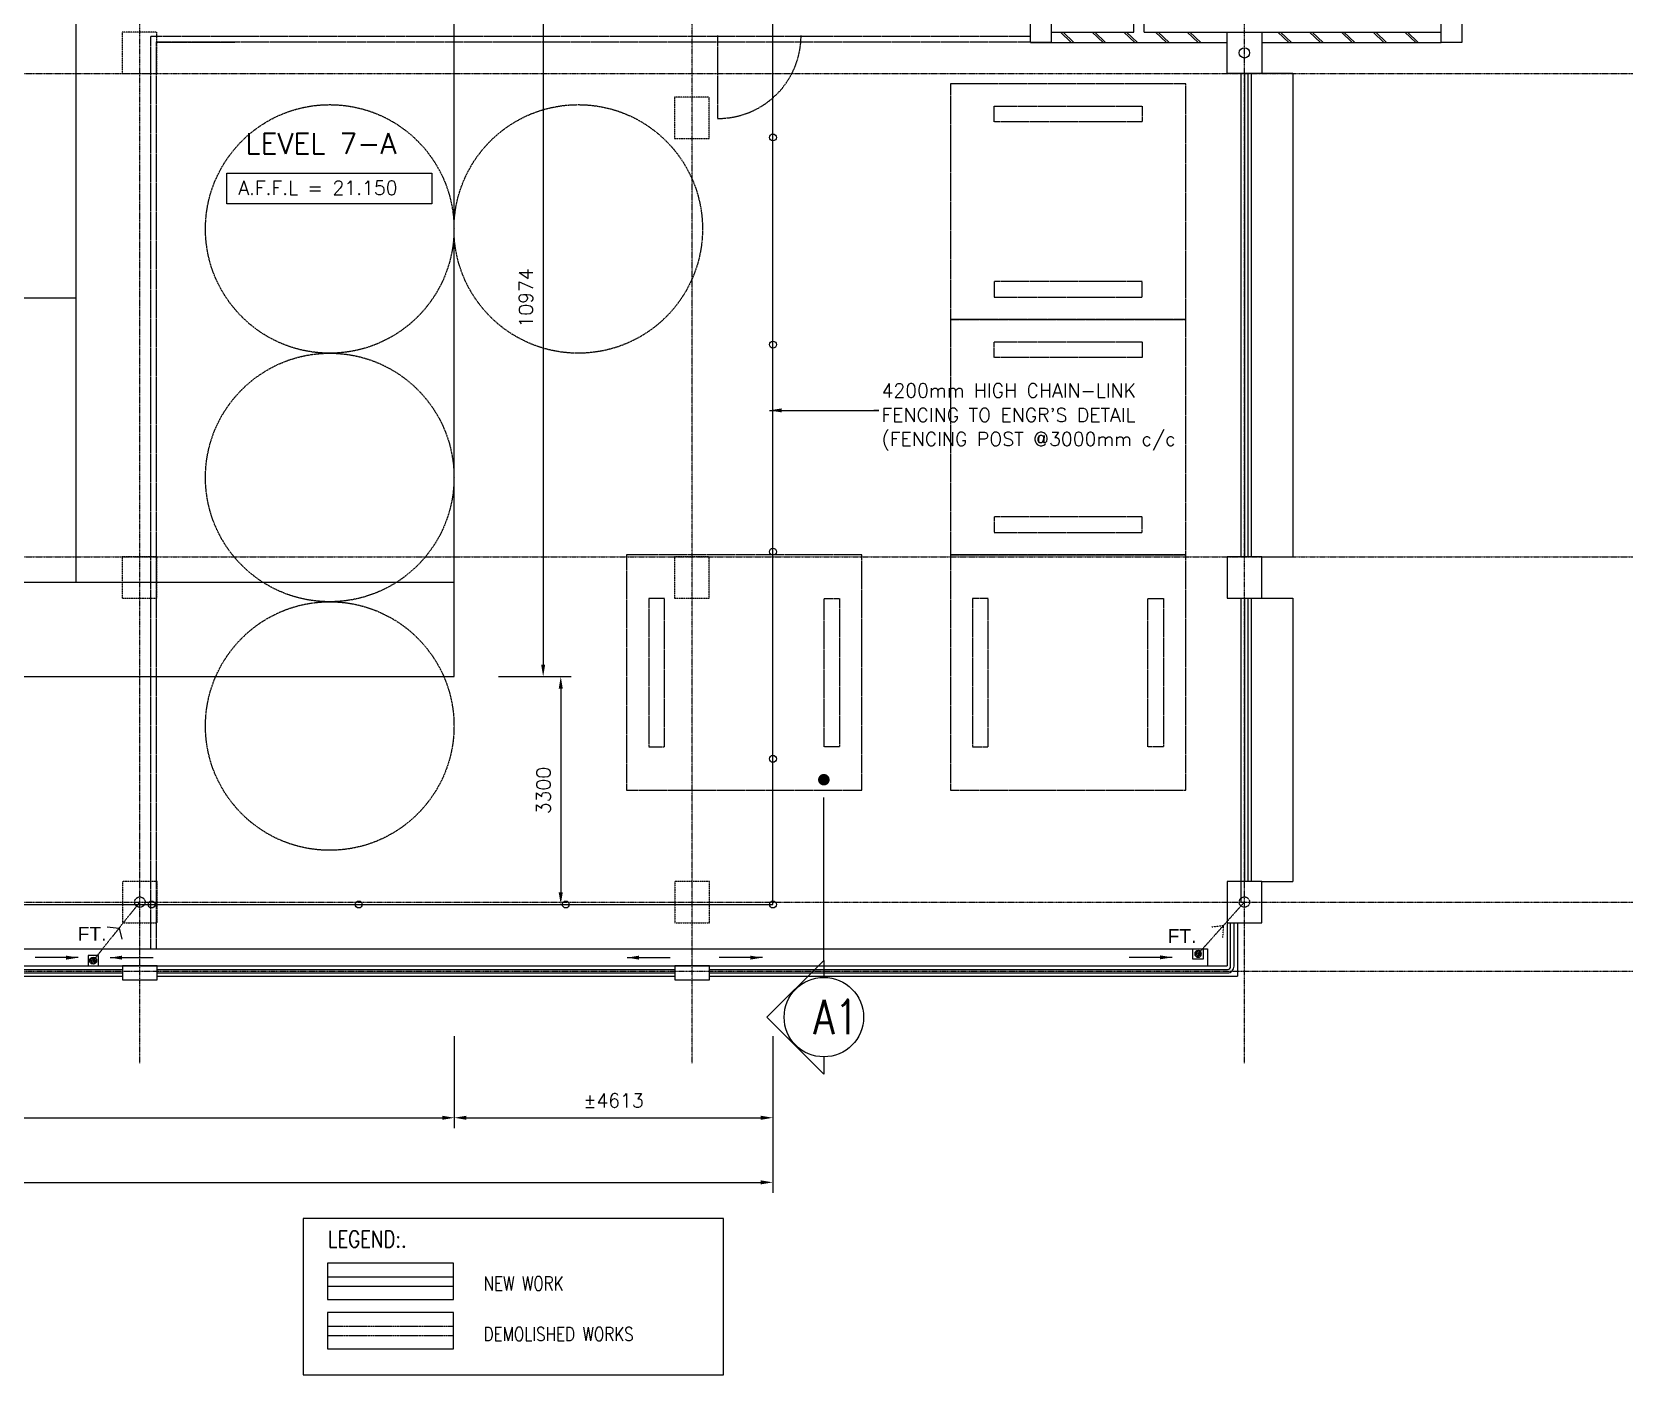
# Model space of a CAD drawing. Header units: millimetres. Extents: x -312260 to 194620, y -310600 to 21683.
# Drawn here: x 85757 to 108948, y -26069 to -6617 of the extents above; entities that cross this region are included whole.
import ezdxf

# ---------------------------------------------------------------- set-up
doc = ezdxf.new("R2010")
doc.units = ezdxf.units.MM
doc.header["$LTSCALE"] = 5
doc.header["$MEASUREMENT"] = 0
doc.header["$PDMODE"] = 3
for name, pattern in [('CENTER', [2, 1.25, -0.25, 0.25, -0.25]), ('DASHDOT', [1, 0.5, -0.25, 0, -0.25]), ('DASHDOT2', [0.5, 0.25, -0.125, 0, -0.125]), ('DASHED', [0.75, 0.5, -0.25]), ('DASHED2', [0.375, 0.25, -0.125]), ('DASHEDX2', [1.5, 1, -0.5]), ('HIDDEN2', [0.1875, 0.125, -0.0625])]:
    doc.linetypes.add(name, pattern=pattern)
for name, color, linetype in [('beam_p', 1, 'Continuous'), ('col', 7, 'Continuous'), ('DEMOLISHED- ASBUILT', 8, 'DASHED2'), ('DIM', 7, 'Continuous'), ('DR', 1, 'Continuous'), ('DRAIN', 5, 'Continuous'), ('extension', 7, 'Continuous'), ('FE', 1, 'Fencing'), ('FIX', 5, 'Continuous'), ('GRID', 9, 'CENTER'), ('HORDING', 4, 'DASHDOT'), ('LINE', 7, 'Continuous'), ('parap', 7, 'Continuous'), ('RAIL', 1, 'Continuous'), ('RWDP', 1, 'Continuous'), ('SPEC', 7, 'Continuous'), ('TEXT', 7, 'Continuous'), ('wall', 2, 'Continuous')]:
    doc.layers.add(name, color=color, linetype=linetype)
doc.styles.add('E', font='ROMANS.SHX', dxfattribs={"width": 0.9})
doc.styles.add('HELVL', font='HELVL.shx')
doc.styles.add('ROMANS', font='romans.shx', dxfattribs={"width": 0.9, "height": 450})
doc.styles.add('S100', font='ROMANS.shx', dxfattribs={"height": 200})
doc.linetypes.add('Fencing', pattern='A,3,-1.5,["/",Standard,S=1.8,R=0,X=-0.8,Y=-0.8],-1.5', length=6)
doc.dimstyles.new('S100', dxfattribs={"dimscale": 0, "dimtxt": 150, "dimasz": 175, "dimexe": 150, "dimexo": 150, "dimgap": 150, "dimtad": 1, "dimdec": 0, "dimzin": 0, "dimdsep": 46, "dimtxsty": 'S100', "dimcen": 0, "dimdle": 100, "dimclrd": 5, "dimclre": 5, "dimclrt": 1, "dimaunit": 1, "dimadec": 0, "dimazin": 0, "dimtfac": 1, "dimtdec": 0, "dimtofl": 0, "dimtmove": 1, "dimatfit": 3, "dimfxl": 1, "dimtolj": 1, "dimtzin": 0, "dimarcsym": 0})

# ---------------------------------------------------------------- blocks, each defined once
blk = doc.blocks.new('FT')
at = {"layer": 'FIX', "color": 6, "linetype": 'Continuous'}
for p, q in [((-102916, 3485), (-102974, 3542)), ((-102947, 3489), (-102969, 3511)), ((-102897, 3492), (-102966, 3561)), ((-102883, 3505), (-102953, 3575)), ((-102875, 3524), (-102934, 3583)), ((-102878, 3553), (-102905, 3580))]:
    blk.add_line(p, q, dxfattribs=at)
blk.add_lwpolyline([(-102849, 3609), (-102999, 3609), (-102999, 3459), (-102849, 3459)], close=True, dxfattribs=at)
blk.add_circle((-102924, 3534), 50, dxfattribs=at)
blk = doc.blocks.new('*D51')
at = {"layer": 'DEFPOINTS', "color": 0}
for p in [(92365, -4984), (92365, -15954), (93161, -15954)]:
    blk.add_point(p, dxfattribs=at)
at = {"layer": 'DIM', "color": 5, "lineweight": -2}
for p, q in [((92515, -4984), (93311, -4984)), ((93161, -5159), (93161, -15779)), ((92515, -15954), (93311, -15954))]:
    blk.add_line(p, q, dxfattribs=at)
at = {"layer": 'DIM', "color": 5}
for points in [[(93132, -5159), (93190, -5159), (93161, -4984)], [(93132, -15779), (93190, -15779), (93161, -15954)]]:
    blk.add_solid(points, dxfattribs=at)
at = {"layer": 'DIM', "color": 1, "insert": (92911, -10469), "char_height": 200, "attachment_point": 5, "rotation": 90, "style": 'S100'}
blk.add_mtext('\\A1;10974', dxfattribs=at)
blk = doc.blocks.new('*D247')
at = {"layer": 'DEFPOINTS', "color": 0}
for p in [(63489, -21946), (96489, -21946), (96489, -23279)]:
    blk.add_point(p, dxfattribs=at)
at = {"layer": 'DIM', "color": 5, "lineweight": -2}
for p, q in [((63489, -22096), (63489, -23429)), ((96489, -22096), (96489, -23429)), ((63664, -23279), (96314, -23279))]:
    blk.add_line(p, q, dxfattribs=at)
at = {"layer": 'DIM', "color": 5}
for points in [[(63664, -23250), (63664, -23308), (63489, -23279)], [(96314, -23250), (96314, -23308), (96489, -23279)]]:
    blk.add_solid(points, dxfattribs=at)
at = {"layer": 'DIM', "color": 1, "insert": (79989, -23029), "char_height": 200, "attachment_point": 5, "style": 'S100'}
blk.add_mtext('\\A1;33000', dxfattribs=at)
blk = doc.blocks.new('*D248')
at = {"layer": 'DEFPOINTS', "color": 0}
for p in [(68104, -21010), (91874, -21010), (91874, -22343)]:
    blk.add_point(p, dxfattribs=at)
at = {"layer": 'DIM', "color": 5, "lineweight": -2}
for p, q in [((68104, -21160), (68104, -22493)), ((91874, -21160), (91874, -22493)), ((68279, -22343), (91699, -22343))]:
    blk.add_line(p, q, dxfattribs=at)
at = {"layer": 'DIM', "color": 5}
for points in [[(68279, -22314), (68279, -22373), (68104, -22343)], [(91699, -22314), (91699, -22373), (91874, -22343)]]:
    blk.add_solid(points, dxfattribs=at)
at = {"layer": 'DIM', "color": 1, "insert": (79989, -22093), "char_height": 200, "attachment_point": 5, "style": 'S100'}
blk.add_mtext('\\A1;23774', dxfattribs=at)
blk = doc.blocks.new('*D250')
at = {"layer": 'DEFPOINTS', "color": 0}
for p in [(91874, -21010), (96489, -21010), (96489, -22343)]:
    blk.add_point(p, dxfattribs=at)
at = {"layer": 'DIM', "color": 5, "lineweight": -2}
for p, q in [((91874, -21160), (91874, -22493)), ((96489, -21160), (96489, -22493)), ((92049, -22343), (96314, -22343))]:
    blk.add_line(p, q, dxfattribs=at)
at = {"layer": 'DIM', "color": 5}
for points in [[(92049, -22314), (92049, -22373), (91874, -22343)], [(96314, -22314), (96314, -22373), (96489, -22343)]]:
    blk.add_solid(points, dxfattribs=at)
at = {"layer": 'DIM', "color": 1, "insert": (94181, -22093), "char_height": 200, "attachment_point": 5, "style": 'S100'}
blk.add_mtext('\\A1;%%P4613', dxfattribs=at)
blk = doc.blocks.new('TENNIS COUTR')
at = {"layer": 'extension', "color": 1}
for p, q in [((23770, 0), (23770, 10970)), ((18285, 9600), (18285, 1370)), ((5485, 5485), (18285, 5485)), ((0, 1370), (23770, 1370)), ((0, 0), (23770, 0))]:
    blk.add_line(p, q, dxfattribs=at)
blk = doc.blocks.new('*D252')
at = {"layer": 'DEFPOINTS', "color": 0}
for p in [(92770, -15954), (92618, -19254), (93416, -19254)]:
    blk.add_point(p, dxfattribs=at)
at = {"layer": 'DIM', "color": 5, "lineweight": -2}
for p, q in [((92920, -15954), (93566, -15954)), ((93416, -16129), (93416, -19079)), ((92768, -19254), (93566, -19254))]:
    blk.add_line(p, q, dxfattribs=at)
at = {"layer": 'DIM', "color": 5}
for points in [[(93386, -16129), (93445, -16129), (93416, -15954)], [(93386, -19079), (93445, -19079), (93416, -19254)]]:
    blk.add_solid(points, dxfattribs=at)
at = {"layer": 'DIM', "color": 1, "insert": (93166, -17604), "char_height": 200, "attachment_point": 5, "rotation": 90, "style": 'S100'}
blk.add_mtext('\\A1;3300', dxfattribs=at)
blk = doc.blocks.new('FEN1')
at = {"layer": 'FE', "color": 2, "linetype": 'Continuous', "ltscale": 0.25}
blk.add_lwpolyline([(0, 0), (33000, 0), (33000, 17110), (0, 17110), (0, 0)], dxfattribs=at)
at = {"layer": 'wall'}
for centre in [(33000, 11110), (33000, 8110), (33000, 5110), (33000, 2110), (24000, 0), (27000, 0), (30000, 0), (33000, 0)]:
    blk.add_circle(centre, 50, dxfattribs=at)
blk = doc.blocks.new('11')
at = {"layer": 'DIM', "color": 8, "linetype": 'DASHEDX2', "ltscale": 2}
for p, q in [((-18990, -13125), (-18990, 92)), ((-18990, 92), (-6250, 92)), ((-18910, -13125), (-18910, 12)), ((-18910, 12), (-6250, 12))]:
    blk.add_line(p, q, dxfattribs=at)
at = {"layer": 'DR', "color": 8, "linetype": 'DASHEDX2', "ltscale": 2}
blk.add_line((-10785, 100), (-10785, -1100), dxfattribs=at)
blk.add_arc((-10773, 100), 1200, 269.427, 0, dxfattribs=at)
at = {"layer": 'LINE', "color": 8, "linetype": 'DASHEDX2', "ltscale": 2}
blk.add_lwpolyline([(-17773, 0), (-18900, 0)], dxfattribs=at)
for points in [[(-7410, -4010), (-4000, -4010), (-4000, -600), (-7410, -600)], [(-6775, -924), (-4631, -924), (-4631, -1150), (-6775, -1150)], [(-6775, -3686), (-4631, -3686), (-4631, -3460), (-6775, -3460)], [(-7410, -7420), (-4000, -7420), (-4000, -4010), (-7410, -4010)], [(-6775, -4334), (-4631, -4334), (-4631, -4560), (-6775, -4560)], [(-6775, -7096), (-4631, -7096), (-4631, -6870), (-6775, -6870)], [(-12100, -7420), (-12100, -10830), (-8690, -10830), (-8690, -7420)], [(-7410, -7420), (-7410, -10830), (-4000, -10830), (-4000, -7420)], [(-11777, -8055), (-11777, -10199), (-11550, -10199), (-11550, -8055)], [(-9014, -8055), (-9014, -10199), (-9240, -10199), (-9240, -8055)], [(-7087, -8055), (-7087, -10199), (-6860, -10199), (-6860, -8055)], [(-4324, -8055), (-4324, -10199), (-4550, -10199), (-4550, -8055)]]:
    blk.add_lwpolyline(points, close=True, dxfattribs=at)
for centre in [(-16400, -2700), (-12800, -2700), (-16400, -6300), (-16400, -9900)]:
    blk.add_circle(centre, 1800, dxfattribs=at)

msp = doc.modelspace()

# ---------------------------------------------------------------- linework, layer by layer
at = {"color": 3}
for p, q in [((97227, -20064), (97227, -17703.8)), ((97227, -20064), (96402.5, -20888.5)), ((97227, -20064), (97227, -20310.9)), ((97227, -21713.1), (96402.5, -20888.5)), ((97227, -21460.9), (97227, -21713.1))]:
    msp.add_line(p, q, dxfattribs=at)
at = {"color": 1}
msp.add_lwpolyline([(88577.1, -8660.9), (91549.5, -8660.9), (91549.5, -9107.8), (88577.1, -9107.8)], close=True, dxfattribs=at)
at = {"color": 3, "const_width": 83.6}
msp.add_lwpolyline([(97185.2, -17446.8, 1), (97268.8, -17446.8, 1)], format="xyb", close=True, dxfattribs=at)
at = {"color": 3}
msp.add_circle((97227, -20885.9), 575, dxfattribs=at)
at = {"layer": 'beam_p', "color": 8, "ltscale": 2}
for p, q in [((104019.3, -7219.3), (104019.3, -14219.3)), ((103569.3, -14219.3), (104019.3, -14219.3)), ((103569.3, -14819.3), (104019.3, -14819.3)), ((104019.3, -14819.3), (104019.3, -18919.3)), ((103569.3, -18919.3), (104019.3, -18919.3))]:
    msp.add_line(p, q, dxfattribs=at)
msp.add_lwpolyline([(104019.3, -7219.3), (103569.4, -7219.3)], dxfattribs=at)
at = {"layer": 'col', "color": 3}
for points in [[(100519.4, -6769.3), (100219.4, -6769.3), (100219.4, -6469.3), (100519.4, -6469.3)], [(106469.4, -6769.3), (106169.4, -6769.3), (106169.4, -6469.3), (106469.4, -6469.3)]]:
    msp.add_lwpolyline(points, close=True, dxfattribs=at)
at = {"layer": 'col', "color": 8, "linetype": 'HIDDEN2'}
for points in [[(87564, -6619.3), (87064, -6619.3), (87064, -7219.3), (87564, -7219.3)], [(87564, -6619.3), (87064, -6619.3), (87064, -7219.3), (87564, -7219.3)], [(95564, -7558.6), (95064, -7558.6), (95064, -8158.6), (95564, -8158.6)], [(87564, -14219.3), (87064, -14219.3), (87064, -14819.3), (87564, -14819.3)], [(95564, -14219.3), (95064, -14219.3), (95064, -14819.3), (95564, -14819.3)], [(87569.3, -18919.3), (87069.3, -18919.3), (87069.3, -19519.3), (87569.3, -19519.3)], [(95569.3, -18919.3), (95069.3, -18919.3), (95069.3, -19519.3), (95569.3, -19519.3)]]:
    msp.add_lwpolyline(points, close=True, dxfattribs=at)
at = {"layer": 'DEMOLISHED- ASBUILT', "color": 7, "linetype": 'Continuous'}
for p, q in [((90035, -24646.7), (91864.1, -24646.7)), ((90035, -24781.7), (91864.1, -24781.7))]:
    msp.add_line(p, q, dxfattribs=at)
at = {"layer": 'DEMOLISHED- ASBUILT', "color": 7, "linetype": 'DASHED'}
for p, q in [((90035, -25360.7), (91864.1, -25360.7)), ((90035, -25495.7), (91864.1, -25495.7))]:
    msp.add_line(p, q, dxfattribs=at)
at = {"layer": 'DEMOLISHED- ASBUILT', "color": 1, "linetype": 'Continuous'}
for points in [[(90035, -24976.7), (91864.1, -24976.7), (91864.1, -24448.4), (90035, -24448.4)], [(90035, -25690.7), (91864.1, -25690.7), (91864.1, -25162.4), (90035, -25162.4)]]:
    msp.add_lwpolyline(points, close=True, dxfattribs=at)
at = {"layer": 'DRAIN'}
for p, q in [((51772.7, -19894.3), (85756.7, -19894.3)), ((85756.7, -19894.3), (102786.7, -19894.3)), ((102786.7, -19894.3), (102786.7, -20144.3))]:
    msp.add_line(p, q, dxfattribs=at)
at = {"layer": 'GRID', "linetype": 'CENTER', "ltscale": 2}
for p, q in [((87319.3, -21553.2), (87319.3, 20308)), ((95319.3, -21553.2), (95319.3, 20308)), ((103319.3, -21553.2), (103319.3, 20308)), ((40951.5, -7219.3), (108947.8, -7219.3)), ((40951.5, -14219.3), (108947.8, -14219.3)), ((40951.5, -19219.3), (108947.8, -19219.3)), ((43231.1, -20219.3), (108947.8, -20219.3))]:
    msp.add_line(p, q, dxfattribs=at)
at = {"layer": 'HORDING', "color": 5, "linetype": 'Continuous'}
msp.add_lwpolyline([(89683.4, -26068.8), (95775.6, -26068.8), (95775.6, -23802.5), (89683.4, -23802.5)], close=True, dxfattribs=at)
at = {"layer": 'LINE'}
for p, q in [((103069.3, -19519.3), (103069.3, -20144.3)), ((103219.3, -19519.3), (103219.3, -20294.3))]:
    msp.add_line(p, q, dxfattribs=at)
at = {"layer": 'LINE', "ltscale": 2}
for p, q in [((47569.3, -20144.3), (103069.3, -20144.3)), ((79569.3, -20294.3), (87069.3, -20294.3)), ((87569.3, -20294.3), (95069.3, -20294.3)), ((95569.3, -20294.3), (103219.3, -20294.3))]:
    msp.add_line(p, q, dxfattribs=at)
at = {"layer": 'LINE', "color": 2}
for p, q in [((87069.3, -20344.3), (87569.3, -20344.3)), ((95069.3, -20344.3), (95569.3, -20344.3))]:
    msp.add_line(p, q, dxfattribs=at)
for points in [[(103069.3, -6619.3), (103569.3, -6619.3), (103569.3, -7219.3), (103069.3, -7219.3)], [(103569.3, -14219.3), (103069.3, -14219.3), (103069.3, -14819.3), (103569.3, -14819.3)], [(103569.3, -18919.3), (103069.3, -18919.3), (103069.3, -19519.3), (103569.3, -19519.3)], [(87069.3, -20344.3), (87569.3, -20344.3), (87569.3, -20144.3), (87069.3, -20144.3)], [(95069.3, -20344.3), (95569.3, -20344.3), (95569.3, -20144.3), (95069.3, -20144.3)]]:
    msp.add_lwpolyline(points, close=True, dxfattribs=at)
at = {"layer": 'parap', "color": 0, "ltscale": 2}
for p, q in [((103269.3, -7219.3), (103269.3, -14219.3)), ((103419.3, -7219.3), (103419.3, -14219.3)), ((103269.3, -14819.3), (103269.3, -19219.3)), ((103419.3, -14819.3), (103419.3, -18919.3))]:
    msp.add_line(p, q, dxfattribs=at)
at = {"layer": 'RAIL', "color": 5, "ltscale": 1000}
for p, q in [((103319.3, -7219.3), (103319.3, -14219.3)), ((103369.3, -7219.3), (103369.3, -14219.3)), ((103319.3, -14819.3), (103319.3, -18919.3)), ((103369.3, -14819.3), (103369.3, -18919.3))]:
    msp.add_line(p, q, dxfattribs=at)
for points in [[(95569.3, -20194.3), (103074.3, -20194.3, 0.4142136), (103119.3, -20149.3), (103119.3, -19519.3)], [(95569.3, -20244.3), (103074.3, -20244.3, 0.4142136), (103169.3, -20149.3), (103169.3, -19519.3)]]:
    msp.add_lwpolyline(points, format="xyb", dxfattribs=at)
for points in [[(79569.3, -20194.3), (87069.3, -20194.3)], [(79569.3, -20244.3), (87069.3, -20244.3)], [(87569.3, -20194.3), (95069.3, -20194.3)], [(87569.3, -20244.3), (95069.3, -20244.3)]]:
    msp.add_lwpolyline(points, dxfattribs=at)
at = {"layer": 'RWDP', "color": 2, "linetype": 'DASHDOT2'}
for p, q in [((86642.3, -20069.3), (87319.3, -19219.3)), ((102649, -19969.3), (103319.3, -19219.3))]:
    msp.add_line(p, q, dxfattribs=at)
at = {"layer": 'RWDP', "color": 1}
msp.add_lwpolyline([(86843.5, -19575.9), (87018, -19597.6), (87055.6, -19756.8)], dxfattribs=at)
at = {"layer": 'RWDP', "linetype": 'DASHDOT2'}
for points in [[(102848.8, -19580.3), (103018.4, -19556)], [(103006.7, -19730.7), (103018.4, -19556)]]:
    msp.add_lwpolyline(points, dxfattribs=at)
at = {"layer": 'RWDP'}
msp.add_circle((103319.3, -6919.3), 75, dxfattribs=at)
at = {"layer": 'RWDP', "linetype": 'HIDDEN2'}
for centre in [(87319.3, -19219.3), (103319.3, -19219.3)]:
    msp.add_circle(centre, 75, dxfattribs=at)
at = {"layer": 'wall', "ltscale": 2}
for p, q in [((101717.3, -6619.3), (101717.3, -6469.3)), ((101867.3, -6619.3), (101867.3, -6469.3)), ((100519.4, -6619.3), (101717.3, -6619.3)), ((100519.4, -6619.3), (101717.3, -6619.3)), ((101867.3, -6619.3), (103069.4, -6619.3)), ((101867.3, -6619.3), (103069.4, -6619.3)), ((103569.4, -6619.3), (106169.4, -6619.3)), ((100219.4, -6769.3), (103069.4, -6769.3)), ((103569.4, -6769.3), (106169.4, -6769.3))]:
    msp.add_line(p, q, dxfattribs=at)
at = {"layer": 'wall', "color": 8}
for points in [[(100811.9, -6769.3), (100654.2, -6619.3)], [(100849.5, -6769.3), (100691.9, -6619.3)], [(101271.4, -6769.3), (101113.7, -6619.3)], [(101309, -6769.3), (101151.3, -6619.3)], [(101730.9, -6769.3), (101573.2, -6619.3)], [(101768.5, -6769.3), (101610.8, -6619.3)], [(102190.4, -6769.3), (102032.7, -6619.3)], [(102228, -6769.3), (102070.3, -6619.3)], [(102649.8, -6769.3), (102492.2, -6619.3)], [(102687.5, -6769.3), (102529.8, -6619.3)], [(103962.5, -6769.3), (103804.9, -6619.3)], [(104000.1, -6769.3), (103842.5, -6619.3)], [(104422, -6769.3), (104264.3, -6619.3)], [(104459.6, -6769.3), (104302, -6619.3)], [(104881.5, -6769.3), (104723.8, -6619.3)], [(104919.1, -6769.3), (104761.4, -6619.3)], [(105341, -6769.3), (105183.3, -6619.3)], [(105378.6, -6769.3), (105220.9, -6619.3)], [(105800.5, -6769.3), (105642.8, -6619.3)], [(105838.1, -6769.3), (105680.4, -6619.3)]]:
    msp.add_lwpolyline(points, dxfattribs=at)

# ---------------------------------------------------------------- block references
at = {"layer": 'DIM', "linetype": 'DASHEDX2'}
msp.add_blockref('11', (106469.4, -6769.3), dxfattribs=at)
at = {"layer": 'wall'}
for name, p in [('FEN1', (63489, -19254.3)), ('TENNIS COUTR', (68104, -15954.3)), ('FT', (189566.6, -23603.2))]:
    msp.add_blockref(name, p, dxfattribs=at)
at = {"layer": 'wall', "xscale": -1}
msp.add_blockref('FT', (-275.2, -23503.2), dxfattribs=at)

# ---------------------------------------------------------------- texts
at = {"color": 1, "style": 'HELVL'}
for p in [(86418, -19778.4), (102206.3, -19811.5)]:
    msp.add_text('FT.', height=200, rotation=0, dxfattribs=at).set_placement(p)
at = {"layer": 'HORDING', "color": 3, "linetype": 'Continuous', "style": 'ROMANS', "width": 0.8}
msp.add_text('LEGEND:.', height=240, dxfattribs=at).set_placement((90040.6, -24221.6))
at = {"layer": 'LINE', "color": 7, "style": 'ROMANS', "width": 0.8}
for s, p in [('NEW WORK', (92298.4, -24844.6)), ('DEMOLISHED WORKS', (92298.4, -25576.5))]:
    msp.add_text(s, height=200, dxfattribs=at).set_placement(p)
at = {"layer": 'SPEC', "color": 0, "linetype": 'ByBlock', "style": 'S100'}
for s, p in [('4200mm HIGH CHAIN-LINK', (98063.5, -11909.7)), ("FENCING TO ENGR'S DETAIL", (98063.5, -12264)), ('(FENCING POST @3000mm c/c', (98063.5, -12611.8))]:
    msp.add_text(s, height=200, dxfattribs=at).set_placement(p)
at = {"layer": 'TEXT', "color": 3, "style": 'S100'}
msp.add_text('LEVEL 7-A', height=300, rotation=0, dxfattribs=at).set_placement((88848.1, -8380.1))
at = {"layer": 'TEXT', "color": 2, "style": 'S100'}
msp.add_text('A.F.F.L = 21.150', height=200, rotation=0, dxfattribs=at).set_placement((88746.2, -8973.9))
at = {"layer": 'TEXT', "color": 4, "style": 'E', "width": 0.8}
msp.add_text('A1', height=500, dxfattribs=at).set_placement((97076.5, -21133))

# ---------------------------------------------------------------- dimensions: what is measured, and where the dimension line sits
at = {"layer": 'DIM'}
dim = msp.add_linear_dim(base=(93161.2, -15954.3), p1=(92365.4, -4984.3), p2=(92365.4, -15954.3), angle=90, text='10974', dimstyle='S100', override={"dimscale": 1}, dxfattribs=at)
dim.commit()
dim.dimension.update_dxf_attribs({"geometry": '*D51', "text_midpoint": (92911.2, -10469.3)})
dim = msp.add_linear_dim(base=(93415.7, -19254.3), p1=(92769.8, -15954.3), p2=(92618.2, -19254.3), angle=90, dimstyle='S100', override={"dimscale": 1}, dxfattribs=at)
dim.commit()
dim.dimension.update_dxf_attribs({"geometry": '*D252', "text_midpoint": (93165.7, -17604.3)})
for p1, p2, text, picture, middle in [((68104, -21009.9), (91874, -21009.9), '23774', '*D248', (79989, -22093.4)), ((91874, -21009.9), (96489, -21009.9), '%%P4613', '*D250', (94181.5, -22093.4))]:
    dim = msp.add_aligned_dim(p1=p1, p2=p2, distance=-1333.5, text=text, dimstyle='S100', override={"dimscale": 1, "dimtxt": 220}, dxfattribs=at)
    dim.commit()
    dim.dimension.update_dxf_attribs({"geometry": picture, "text_midpoint": middle})
dim = msp.add_aligned_dim(p1=(63489, -21945.8), p2=(96489, -21945.8), distance=-1333.5, dimstyle='S100', override={"dimscale": 1, "dimtxt": 220}, dxfattribs=at)
dim.commit()
dim.dimension.update_dxf_attribs({"geometry": '*D247', "text_midpoint": (79989, -23029.3)})

# ---------------------------------------------------------------- leaders
at = {"layer": 'RWDP'}
for points in [[(86425.7, -20024), (85801.9, -20024)], [(86887.5, -20024), (87511.3, -20024)], [(94376.6, -20024), (95000.4, -20024)], [(96336.3, -20024), (95712.5, -20024)], [(102271.6, -20019.9), (101647.8, -20019.9)]]:
    msp.add_leader(points, dimstyle='S100', override={"dimscale": 1, "dimtad": 0}, dxfattribs=at)
at = {"layer": 'SPEC'}
msp.add_leader([(96438.5, -12097.6), (98025, -12097.6), (97949.3, -12097.6)], dimstyle='S100', override={"dimscale": 1, "dimtad": 0}, dxfattribs=at)

doc.saveas('drawing.dxf')
